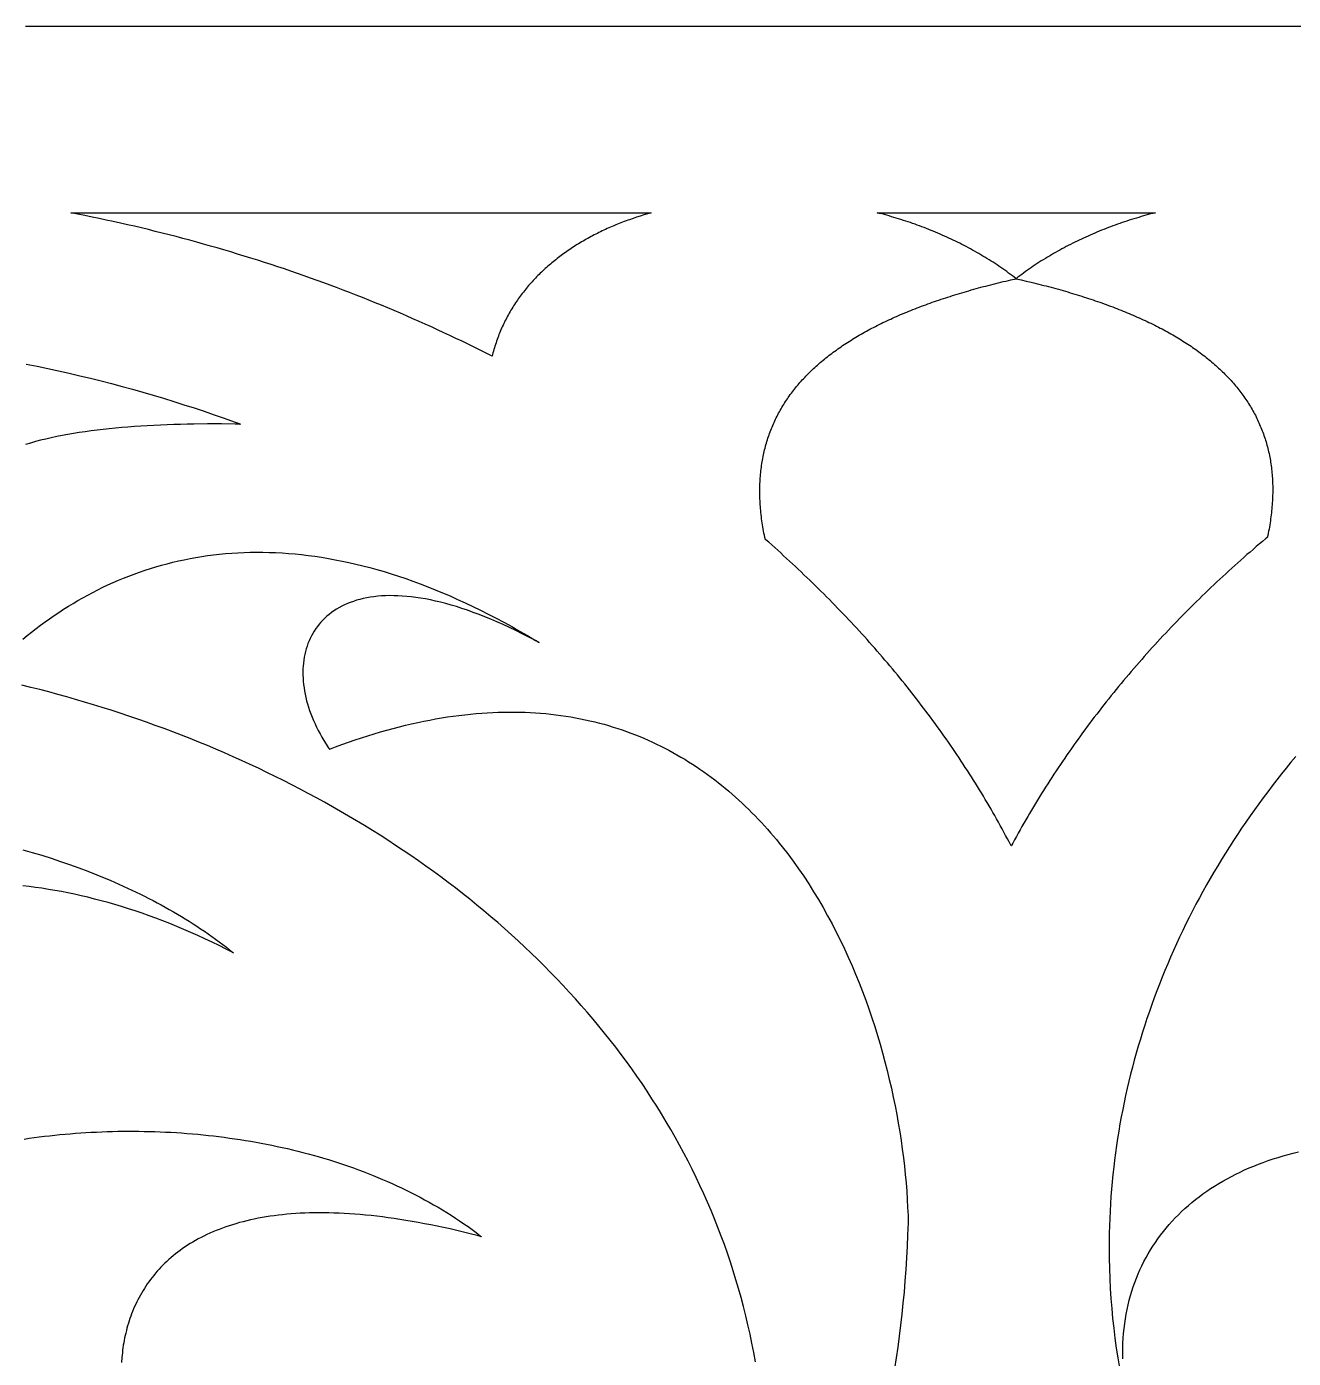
# Model space of a CAD drawing. Extents: x -52 to 65, y -90 to -50.
# Drawn here: x -23.14 to -2.19, y -72.14 to -50.12 of the extents above; entities that cross this region are included whole.
import ezdxf

# ---------------------------------------------------------------- set-up
doc = ezdxf.new("R2010")
doc.units = 0
doc.header["$MEASUREMENT"] = 0
doc.layers.add('LAYER_1', color=18, linetype='CONTINUOUS')

msp = doc.modelspace()

# ---------------------------------------------------------------- linework, layer by layer
at = {"layer": 'LAYER_1'}
for points in [[(-1.619, -50.116), (-2.534, -50.116), (-3.441, -50.116), (-4.339, -50.116), (-5.229, -50.116), (-6.108, -50.116), (-6.978, -50.116), (-7.838, -50.116), (-8.264, -50.116), (-8.687, -50.116), (-9.108, -50.116), (-9.526, -50.116), (-9.941, -50.116), (-10.353, -50.116), (-10.762, -50.116), (-11.168, -50.116), (-11.571, -50.116), (-11.971, -50.116), (-12.368, -50.116), (-12.762, -50.116), (-13.153, -50.116), (-13.54, -50.116), (-13.924, -50.116), (-14.305, -50.116), (-14.683, -50.116), (-15.057, -50.116), (-15.427, -50.116), (-15.794, -50.116), (-16.157, -50.116), (-16.517, -50.116), (-16.873, -50.116), (-17.225, -50.116), (-17.574, -50.116), (-17.919, -50.116), (-18.26, -50.116), (-18.597, -50.116), (-18.93, -50.116), (-19.259, -50.116), (-19.584, -50.116), (-19.905, -50.116), (-20.222, -50.116), (-20.534, -50.116), (-20.843, -50.116), (-21.147, -50.116), (-21.447, -50.116), (-21.742, -50.116), (-22.033, -50.116), (-22.319, -50.116), (-22.601, -50.116), (-22.879, -50.116), (-23.152, -50.116)], [(-23.141, -55.698), (-22.962, -55.734), (-22.784, -55.771), (-22.607, -55.81), (-22.43, -55.849), (-22.254, -55.89), (-22.079, -55.933), (-21.904, -55.976), (-21.731, -56.021), (-21.557, -56.067), (-21.385, -56.114), (-21.214, -56.163), (-21.043, -56.213), (-20.873, -56.263), (-20.704, -56.315), (-20.535, -56.369), (-20.367, -56.423), (-20.201, -56.479), (-20.035, -56.535), (-19.869, -56.593), (-19.705, -56.652), (-19.623, -56.682), (-19.603, -56.69), (-19.601, -56.69), (-19.601, -56.69), (-19.602, -56.69), (-19.605, -56.69), (-19.613, -56.69), (-19.627, -56.69), (-19.685, -56.689), (-19.915, -56.688), (-20.143, -56.688), (-20.369, -56.691), (-20.481, -56.693), (-20.593, -56.695), (-20.704, -56.699), (-20.814, -56.702), (-20.924, -56.707), (-21.033, -56.712), (-21.141, -56.718), (-21.248, -56.725), (-21.354, -56.732), (-21.46, -56.74), (-21.564, -56.748), (-21.667, -56.758), (-21.77, -56.768), (-21.871, -56.779), (-21.971, -56.791), (-22.07, -56.804), (-22.168, -56.817), (-22.265, -56.832), (-22.36, -56.847), (-22.455, -56.863), (-22.547, -56.88), (-22.639, -56.898), (-22.729, -56.917), (-22.817, -56.937), (-22.904, -56.958), (-22.99, -56.98), (-23.074, -57.003), (-23.156, -57.028)], [(-23.198, -60.248), (-23.126, -60.189), (-23.054, -60.131), (-22.98, -60.074), (-22.906, -60.018), (-22.831, -59.963), (-22.756, -59.909), (-22.679, -59.856), (-22.602, -59.804), (-22.525, -59.754), (-22.446, -59.704), (-22.367, -59.656), (-22.287, -59.609), (-22.206, -59.563), (-22.124, -59.518), (-22.042, -59.474), (-21.959, -59.432), (-21.875, -59.39), (-21.791, -59.35), (-21.705, -59.312), (-21.619, -59.274), (-21.533, -59.238), (-21.445, -59.204), (-21.357, -59.17), (-21.268, -59.138), (-21.178, -59.108), (-21.088, -59.078), (-20.997, -59.05), (-20.905, -59.024), (-20.812, -58.999), (-20.719, -58.975), (-20.625, -58.953), (-20.53, -58.933), (-20.434, -58.914), (-20.338, -58.896), (-20.241, -58.88), (-20.143, -58.866), (-20.044, -58.853), (-19.945, -58.842), (-19.845, -58.832), (-19.744, -58.824), (-19.643, -58.818), (-19.541, -58.813), (-19.438, -58.81), (-19.334, -58.809), (-19.23, -58.81), (-19.124, -58.812), (-19.018, -58.816), (-18.912, -58.821), (-18.804, -58.829), (-18.696, -58.838), (-18.588, -58.849), (-18.478, -58.862), (-18.368, -58.877), (-18.257, -58.894), (-18.145, -58.912), (-18.032, -58.933), (-17.919, -58.955), (-17.805, -58.979), (-17.691, -59.006), (-17.575, -59.034), (-17.459, -59.064), (-17.342, -59.096), (-17.225, -59.131), (-17.106, -59.167), (-16.987, -59.205), (-16.867, -59.246), (-16.747, -59.288), (-16.626, -59.333), (-16.504, -59.38), (-16.381, -59.429), (-16.258, -59.48), (-16.134, -59.533), (-16.009, -59.589), (-15.883, -59.646), (-15.757, -59.706), (-15.63, -59.768), (-15.502, -59.833), (-15.373, -59.899), (-15.244, -59.968), (-15.114, -60.04), (-14.984, -60.113), (-14.852, -60.189), (-14.72, -60.268), (-14.687, -60.288), (-14.67, -60.298), (-14.662, -60.303), (-14.66, -60.304), (-14.661, -60.303), (-14.665, -60.301), (-14.721, -60.271), (-14.831, -60.213), (-14.939, -60.158), (-15.046, -60.105), (-15.152, -60.054), (-15.255, -60.006), (-15.358, -59.961), (-15.458, -59.918), (-15.557, -59.877), (-15.654, -59.839), (-15.75, -59.804), (-15.844, -59.77), (-15.937, -59.739), (-16.028, -59.71), (-16.117, -59.684), (-16.205, -59.659), (-16.291, -59.637), (-16.376, -59.617), (-16.459, -59.599), (-16.54, -59.583), (-16.62, -59.569), (-16.698, -59.558), (-16.775, -59.548), (-16.85, -59.54), (-16.923, -59.534), (-16.995, -59.531), (-17.065, -59.529), (-17.134, -59.528), (-17.201, -59.53), (-17.266, -59.533), (-17.33, -59.539), (-17.392, -59.546), (-17.453, -59.554), (-17.512, -59.565), (-17.569, -59.576), (-17.625, -59.59), (-17.679, -59.605), (-17.732, -59.622), (-17.783, -59.64), (-17.832, -59.66), (-17.88, -59.681), (-17.926, -59.703), (-17.971, -59.727), (-18.014, -59.753), (-18.055, -59.779), (-18.095, -59.807), (-18.133, -59.837), (-18.17, -59.867), (-18.205, -59.899), (-18.238, -59.932), (-18.27, -59.966), (-18.3, -60.001), (-18.328, -60.037), (-18.355, -60.074), (-18.38, -60.113), (-18.404, -60.152), (-18.426, -60.193), (-18.447, -60.234), (-18.466, -60.276), (-18.483, -60.319), (-18.499, -60.363), (-18.513, -60.408), (-18.525, -60.453), (-18.536, -60.5), (-18.545, -60.547), (-18.553, -60.594), (-18.559, -60.643), (-18.563, -60.692), (-18.566, -60.741), (-18.567, -60.792), (-18.567, -60.842), (-18.565, -60.894), (-18.561, -60.945), (-18.556, -60.998), (-18.549, -61.05), (-18.54, -61.103), (-18.53, -61.157), (-18.519, -61.211), (-18.505, -61.265), (-18.49, -61.319), (-18.474, -61.374), (-18.456, -61.428), (-18.436, -61.483), (-18.415, -61.538), (-18.392, -61.594), (-18.367, -61.649), (-18.341, -61.704), (-18.313, -61.76), (-18.283, -61.815), (-18.252, -61.871), (-18.22, -61.926), (-18.185, -61.982), (-18.15, -62.037), (-18.131, -62.064), (-18.13, -62.066), (-18.129, -62.067), (-18.126, -62.065), (-18.112, -62.06), (-18.084, -62.05), (-18.03, -62.029), (-17.921, -61.989), (-17.812, -61.951), (-17.705, -61.914), (-17.598, -61.878), (-17.492, -61.844), (-17.387, -61.812), (-17.282, -61.781), (-17.178, -61.751), (-17.075, -61.723), (-16.972, -61.697), (-16.871, -61.672), (-16.769, -61.648), (-16.669, -61.626), (-16.569, -61.605), (-16.47, -61.585), (-16.372, -61.567), (-16.275, -61.55), (-16.178, -61.535), (-16.081, -61.521), (-15.986, -61.508), (-15.891, -61.497), (-15.797, -61.487), (-15.704, -61.478), (-15.611, -61.471), (-15.519, -61.465), (-15.428, -61.46), (-15.337, -61.456), (-15.247, -61.454), (-15.158, -61.453), (-15.069, -61.453), (-14.981, -61.455), (-14.894, -61.457), (-14.807, -61.461), (-14.721, -61.466), (-14.636, -61.472), (-14.551, -61.48), (-14.467, -61.488), (-14.384, -61.498), (-14.302, -61.509), (-14.22, -61.521), (-14.138, -61.534), (-14.058, -61.548), (-13.978, -61.564), (-13.899, -61.58), (-13.82, -61.598), (-13.742, -61.616), (-13.665, -61.636), (-13.588, -61.656), (-13.512, -61.678), (-13.437, -61.701), (-13.362, -61.725), (-13.288, -61.75), (-13.214, -61.775), (-13.142, -61.802), (-13.069, -61.83), (-12.998, -61.859), (-12.927, -61.888), (-12.857, -61.919), (-12.787, -61.95), (-12.718, -61.983), (-12.65, -62.016), (-12.582, -62.051), (-12.515, -62.086), (-12.449, -62.122), (-12.383, -62.159), (-12.317, -62.197), (-12.253, -62.235), (-12.189, -62.275), (-12.126, -62.315), (-12.063, -62.356), (-12.001, -62.398), (-11.939, -62.441), (-11.878, -62.485), (-11.818, -62.529), (-11.758, -62.574), (-11.699, -62.62), (-11.641, -62.667), (-11.583, -62.714), (-11.526, -62.762), (-11.469, -62.811), (-11.413, -62.86), (-11.358, -62.911), (-11.303, -62.961), (-11.248, -63.013), (-11.195, -63.065), (-11.142, -63.118), (-11.089, -63.172), (-11.037, -63.226), (-10.986, -63.281), (-10.935, -63.336), (-10.885, -63.392), (-10.836, -63.449), (-10.787, -63.506), (-10.738, -63.563), (-10.69, -63.622), (-10.643, -63.681), (-10.55, -63.8), (-10.46, -63.921), (-10.372, -64.045), (-10.286, -64.17), (-10.202, -64.297), (-10.121, -64.426), (-10.041, -64.556), (-9.964, -64.688), (-9.89, -64.822), (-9.817, -64.957), (-9.747, -65.093), (-9.678, -65.23), (-9.612, -65.369), (-9.548, -65.509), (-9.486, -65.65), (-9.427, -65.791), (-9.369, -65.934), (-9.313, -66.077), (-9.26, -66.221), (-9.208, -66.365), (-9.159, -66.51), (-9.112, -66.655), (-9.066, -66.801), (-9.023, -66.946), (-8.982, -67.092), (-8.942, -67.238), (-8.905, -67.384), (-8.87, -67.53), (-8.836, -67.676), (-8.805, -67.822), (-8.775, -67.967), (-8.748, -68.111), (-8.722, -68.255), (-8.698, -68.399), (-8.676, -68.542), (-8.656, -68.684), (-8.638, -68.825), (-8.621, -68.966), (-8.607, -69.105), (-8.594, -69.243), (-8.583, -69.38), (-8.574, -69.516), (-8.567, -69.65), (-8.561, -69.783), (-8.559, -69.849), (-8.558, -69.866), (-8.559, -69.878), (-8.56, -69.903), (-8.567, -70.098), (-8.576, -70.291), (-8.587, -70.483), (-8.599, -70.672), (-8.612, -70.86), (-8.627, -71.047), (-8.644, -71.232), (-8.663, -71.415), (-8.684, -71.597), (-8.706, -71.778), (-8.73, -71.957), (-8.757, -72.135), (-8.785, -72.312)], [(-11.083, -72.204), (-11.111, -72.049), (-11.141, -71.895), (-11.173, -71.742), (-11.207, -71.589), (-11.243, -71.438), (-11.281, -71.288), (-11.321, -71.138), (-11.362, -70.99), (-11.406, -70.843), (-11.451, -70.696), (-11.498, -70.551), (-11.547, -70.406), (-11.598, -70.263), (-11.65, -70.121), (-11.704, -69.979), (-11.76, -69.838), (-11.818, -69.699), (-11.877, -69.56), (-11.938, -69.423), (-12.001, -69.286), (-12.065, -69.15), (-12.131, -69.016), (-12.198, -68.882), (-12.267, -68.749), (-12.338, -68.618), (-12.41, -68.487), (-12.484, -68.357), (-12.56, -68.229), (-12.637, -68.101), (-12.715, -67.974), (-12.795, -67.849), (-12.876, -67.724), (-12.959, -67.6), (-13.044, -67.478), (-13.129, -67.356), (-13.217, -67.235), (-13.305, -67.116), (-13.395, -66.997), (-13.486, -66.879), (-13.579, -66.763), (-13.673, -66.647), (-13.768, -66.533), (-13.865, -66.419), (-13.963, -66.306), (-14.062, -66.195), (-14.162, -66.084), (-14.264, -65.975), (-14.367, -65.866), (-14.471, -65.759), (-14.576, -65.653), (-14.683, -65.547), (-14.79, -65.443), (-14.899, -65.34), (-15.009, -65.237), (-15.12, -65.136), (-15.232, -65.036), (-15.345, -64.937), (-15.46, -64.838), (-15.575, -64.741), (-15.691, -64.645), (-15.809, -64.55), (-15.927, -64.456), (-16.046, -64.363), (-16.167, -64.271), (-16.288, -64.181), (-16.41, -64.091), (-16.533, -64.002), (-16.657, -63.914), (-16.782, -63.828), (-16.908, -63.742), (-17.034, -63.658), (-17.162, -63.574), (-17.29, -63.492), (-17.419, -63.411), (-17.549, -63.33), (-17.68, -63.251), (-17.811, -63.173), (-17.944, -63.096), (-18.076, -63.02), (-18.21, -62.945), (-18.344, -62.871), (-18.479, -62.798), (-18.615, -62.727), (-18.751, -62.656), (-18.888, -62.587), (-19.026, -62.518), (-19.164, -62.451), (-19.303, -62.384), (-19.442, -62.319), (-19.582, -62.255), (-19.723, -62.192), (-19.864, -62.13), (-20.005, -62.069), (-20.147, -62.009), (-20.29, -61.951), (-20.433, -61.893), (-20.576, -61.837), (-20.72, -61.781), (-20.864, -61.727), (-21.009, -61.674), (-21.154, -61.621), (-21.299, -61.57), (-21.445, -61.521), (-21.591, -61.472), (-21.737, -61.424), (-21.884, -61.377), (-22.031, -61.332), (-22.178, -61.288), (-22.325, -61.244), (-22.473, -61.202), (-22.621, -61.161), (-22.769, -61.121), (-22.917, -61.082), (-23.066, -61.045), (-23.215, -61.008)], [(-2.148, -62.186), (-2.228, -62.282), (-2.307, -62.379), (-2.385, -62.476), (-2.462, -62.574), (-2.538, -62.672), (-2.613, -62.771), (-2.687, -62.87), (-2.761, -62.97), (-2.833, -63.07), (-2.904, -63.171), (-2.975, -63.272), (-3.044, -63.374), (-3.112, -63.477), (-3.18, -63.579), (-3.246, -63.683), (-3.312, -63.786), (-3.376, -63.891), (-3.439, -63.995), (-3.502, -64.1), (-3.563, -64.206), (-3.624, -64.312), (-3.683, -64.419), (-3.741, -64.525), (-3.799, -64.633), (-3.855, -64.741), (-3.91, -64.849), (-3.964, -64.958), (-4.017, -65.067), (-4.069, -65.176), (-4.12, -65.286), (-4.17, -65.396), (-4.219, -65.507), (-4.267, -65.618), (-4.313, -65.729), (-4.359, -65.841), (-4.403, -65.953), (-4.447, -66.066), (-4.489, -66.179), (-4.53, -66.292), (-4.57, -66.406), (-4.609, -66.52), (-4.647, -66.634), (-4.684, -66.748), (-4.719, -66.863), (-4.753, -66.979), (-4.787, -67.094), (-4.819, -67.21), (-4.85, -67.327), (-4.88, -67.443), (-4.908, -67.56), (-4.936, -67.677), (-4.962, -67.795), (-4.987, -67.912), (-5.011, -68.03), (-5.034, -68.149), (-5.056, -68.267), (-5.076, -68.386), (-5.095, -68.505), (-5.113, -68.625), (-5.13, -68.744), (-5.146, -68.864), (-5.16, -68.984), (-5.173, -69.105), (-5.185, -69.225), (-5.196, -69.346), (-5.205, -69.467), (-5.213, -69.588), (-5.22, -69.71), (-5.226, -69.831), (-5.23, -69.953), (-5.234, -70.075), (-5.235, -70.197), (-5.236, -70.32), (-5.235, -70.487), (-5.231, -70.655), (-5.225, -70.821), (-5.217, -70.987), (-5.206, -71.153), (-5.193, -71.318), (-5.178, -71.483), (-5.16, -71.647), (-5.14, -71.811), (-5.117, -71.974), (-5.092, -72.137), (-5.065, -72.299)], [(-23.2, -63.73), (-23.043, -63.775), (-22.886, -63.823), (-22.731, -63.872), (-22.577, -63.923), (-22.425, -63.975), (-22.273, -64.03), (-22.123, -64.087), (-21.975, -64.145), (-21.827, -64.205), (-21.754, -64.236), (-21.682, -64.267), (-21.61, -64.299), (-21.538, -64.331), (-21.466, -64.364), (-21.395, -64.397), (-21.325, -64.431), (-21.254, -64.465), (-21.185, -64.5), (-21.115, -64.535), (-21.046, -64.57), (-20.978, -64.607), (-20.91, -64.643), (-20.843, -64.68), (-20.776, -64.718), (-20.709, -64.756), (-20.643, -64.795), (-20.577, -64.834), (-20.512, -64.874), (-20.448, -64.914), (-20.384, -64.955), (-20.32, -64.996), (-20.258, -65.037), (-20.195, -65.08), (-20.133, -65.122), (-20.072, -65.166), (-20.011, -65.21), (-19.951, -65.254), (-19.892, -65.299), (-19.833, -65.344), (-19.774, -65.39), (-19.716, -65.436), (-19.835, -65.376), (-19.952, -65.317), (-20.07, -65.259), (-20.187, -65.204), (-20.304, -65.15), (-20.421, -65.098), (-20.537, -65.048), (-20.653, -64.999), (-20.768, -64.952), (-20.883, -64.907), (-20.998, -64.864), (-21.112, -64.822), (-21.226, -64.782), (-21.34, -64.743), (-21.453, -64.706), (-21.566, -64.671), (-21.678, -64.637), (-21.79, -64.605), (-21.902, -64.575), (-22.013, -64.546), (-22.123, -64.518), (-22.233, -64.492), (-22.343, -64.468), (-22.452, -64.445), (-22.56, -64.424), (-22.668, -64.404), (-22.776, -64.386), (-22.882, -64.369), (-22.989, -64.354), (-23.095, -64.34), (-23.2, -64.328)], [(-23.179, -68.516), (-23.096, -68.504), (-23.011, -68.492), (-22.927, -68.481), (-22.842, -68.471), (-22.757, -68.461), (-22.671, -68.452), (-22.586, -68.443), (-22.5, -68.435), (-22.414, -68.428), (-22.327, -68.421), (-22.241, -68.415), (-22.154, -68.409), (-22.067, -68.404), (-21.98, -68.4), (-21.893, -68.396), (-21.805, -68.393), (-21.718, -68.39), (-21.63, -68.388), (-21.542, -68.387), (-21.455, -68.387), (-21.367, -68.387), (-21.278, -68.387), (-21.19, -68.389), (-21.102, -68.391), (-21.014, -68.393), (-20.926, -68.396), (-20.837, -68.4), (-20.749, -68.405), (-20.66, -68.41), (-20.572, -68.416), (-20.484, -68.422), (-20.395, -68.43), (-20.307, -68.437), (-20.219, -68.446), (-20.131, -68.455), (-20.043, -68.465), (-19.955, -68.476), (-19.867, -68.487), (-19.779, -68.499), (-19.691, -68.511), (-19.604, -68.525), (-19.516, -68.538), (-19.429, -68.553), (-19.342, -68.568), (-19.255, -68.584), (-19.168, -68.601), (-19.082, -68.619), (-18.995, -68.637), (-18.909, -68.656), (-18.823, -68.675), (-18.737, -68.695), (-18.652, -68.716), (-18.567, -68.738), (-18.482, -68.76), (-18.397, -68.783), (-18.313, -68.807), (-18.229, -68.832), (-18.145, -68.857), (-18.062, -68.883), (-17.979, -68.91), (-17.896, -68.937), (-17.814, -68.966), (-17.732, -68.995), (-17.65, -69.024), (-17.569, -69.055), (-17.488, -69.086), (-17.408, -69.118), (-17.328, -69.15), (-17.249, -69.184), (-17.17, -69.218), (-17.091, -69.253), (-17.013, -69.289), (-16.935, -69.325), (-16.858, -69.362), (-16.782, -69.4), (-16.705, -69.439), (-16.63, -69.479), (-16.555, -69.519), (-16.48, -69.56), (-16.407, -69.602), (-16.333, -69.645), (-16.26, -69.688), (-16.188, -69.732), (-16.117, -69.777), (-16.046, -69.823), (-15.975, -69.87), (-15.906, -69.917), (-15.837, -69.965), (-15.768, -70.014), (-15.701, -70.064), (-15.634, -70.115), (-15.617, -70.128), (-15.613, -70.131), (-15.612, -70.132), (-15.612, -70.132), (-15.612, -70.132), (-15.613, -70.132), (-15.616, -70.131), (-15.631, -70.127), (-15.688, -70.112), (-15.801, -70.083), (-15.914, -70.056), (-16.024, -70.029), (-16.134, -70.004), (-16.242, -69.98), (-16.349, -69.958), (-16.454, -69.936), (-16.559, -69.916), (-16.661, -69.896), (-16.763, -69.878), (-16.863, -69.861), (-16.962, -69.845), (-17.06, -69.831), (-17.157, -69.817), (-17.252, -69.805), (-17.346, -69.793), (-17.439, -69.783), (-17.53, -69.774), (-17.62, -69.765), (-17.709, -69.758), (-17.797, -69.752), (-17.884, -69.747), (-17.969, -69.743), (-18.054, -69.74), (-18.137, -69.737), (-18.218, -69.736), (-18.299, -69.736), (-18.379, -69.737), (-18.457, -69.738), (-18.534, -69.741), (-18.61, -69.744), (-18.685, -69.749), (-18.759, -69.754), (-18.831, -69.76), (-18.903, -69.767), (-18.973, -69.775), (-19.042, -69.784), (-19.11, -69.794), (-19.177, -69.804), (-19.243, -69.815), (-19.308, -69.827), (-19.372, -69.84), (-19.435, -69.854), (-19.496, -69.868), (-19.557, -69.883), (-19.616, -69.899), (-19.675, -69.916), (-19.732, -69.933), (-19.789, -69.951), (-19.844, -69.97), (-19.898, -69.989), (-19.952, -70.01), (-20.004, -70.03), (-20.055, -70.052), (-20.106, -70.074), (-20.155, -70.097), (-20.203, -70.12), (-20.251, -70.144), (-20.297, -70.169), (-20.343, -70.194), (-20.387, -70.22), (-20.431, -70.246), (-20.474, -70.273), (-20.515, -70.301), (-20.556, -70.329), (-20.596, -70.358), (-20.635, -70.387), (-20.673, -70.416), (-20.71, -70.446), (-20.746, -70.477), (-20.782, -70.508), (-20.816, -70.539), (-20.85, -70.571), (-20.883, -70.604), (-20.915, -70.637), (-20.946, -70.67), (-20.976, -70.703), (-21.005, -70.737), (-21.034, -70.772), (-21.062, -70.807), (-21.089, -70.842), (-21.115, -70.877), (-21.14, -70.913), (-21.164, -70.949), (-21.188, -70.986), (-21.211, -71.023), (-21.233, -71.06), (-21.255, -71.097), (-21.275, -71.135), (-21.295, -71.173), (-21.314, -71.211), (-21.332, -71.249), (-21.35, -71.288), (-21.367, -71.327), (-21.383, -71.366), (-21.399, -71.405), (-21.413, -71.445), (-21.427, -71.484), (-21.441, -71.524), (-21.453, -71.564), (-21.465, -71.604), (-21.476, -71.644), (-21.487, -71.684), (-21.497, -71.725), (-21.506, -71.765), (-21.515, -71.806), (-21.523, -71.847), (-21.53, -71.887), (-21.537, -71.928), (-21.543, -71.969), (-21.548, -72.01), (-21.553, -72.051), (-21.561, -72.132), (-21.567, -72.214)], [(-5.009, -72.15), (-5.01, -72.064), (-5.009, -71.979), (-5.006, -71.895), (-5.002, -71.812), (-4.995, -71.73), (-4.987, -71.649), (-4.977, -71.568), (-4.965, -71.489), (-4.952, -71.411), (-4.937, -71.333), (-4.92, -71.257), (-4.901, -71.181), (-4.881, -71.106), (-4.859, -71.033), (-4.835, -70.96), (-4.81, -70.888), (-4.783, -70.817), (-4.755, -70.748), (-4.725, -70.679), (-4.693, -70.611), (-4.66, -70.544), (-4.625, -70.478), (-4.589, -70.413), (-4.551, -70.35), (-4.511, -70.287), (-4.47, -70.225), (-4.428, -70.164), (-4.384, -70.105), (-4.338, -70.046), (-4.292, -69.988), (-4.243, -69.932), (-4.194, -69.876), (-4.142, -69.822), (-4.09, -69.768), (-4.036, -69.716), (-3.981, -69.665), (-3.924, -69.614), (-3.866, -69.565), (-3.806, -69.517), (-3.746, -69.47), (-3.684, -69.425), (-3.62, -69.38), (-3.556, -69.336), (-3.49, -69.294), (-3.423, -69.253), (-3.355, -69.212), (-3.285, -69.173), (-3.214, -69.135), (-3.142, -69.098), (-3.069, -69.063), (-2.995, -69.028), (-2.919, -68.995), (-2.842, -68.963), (-2.765, -68.932), (-2.686, -68.902), (-2.606, -68.873), (-2.525, -68.846), (-2.442, -68.82), (-2.359, -68.795), (-2.275, -68.771), (-2.19, -68.748), (-2.103, -68.727)]]:
    msp.add_lwpolyline(points, dxfattribs=at)
for points in [[(-12.809, -53.194), (-12.869, -53.212), (-12.93, -53.23), (-12.989, -53.249), (-13.049, -53.268), (-13.108, -53.288), (-13.166, -53.309), (-13.195, -53.319), (-13.224, -53.33), (-13.253, -53.341), (-13.282, -53.352), (-13.31, -53.363), (-13.339, -53.374), (-13.367, -53.385), (-13.395, -53.397), (-13.423, -53.409), (-13.451, -53.421), (-13.479, -53.433), (-13.507, -53.445), (-13.535, -53.457), (-13.562, -53.47), (-13.59, -53.483), (-13.617, -53.495), (-13.644, -53.508), (-13.671, -53.522), (-13.698, -53.535), (-13.724, -53.548), (-13.751, -53.562), (-13.777, -53.576), (-13.803, -53.59), (-13.829, -53.604), (-13.855, -53.618), (-13.881, -53.632), (-13.907, -53.647), (-13.932, -53.662), (-13.958, -53.676), (-13.983, -53.691), (-14.008, -53.707), (-14.033, -53.722), (-14.058, -53.737), (-14.082, -53.753), (-14.107, -53.769), (-14.131, -53.785), (-14.155, -53.801), (-14.179, -53.817), (-14.203, -53.834), (-14.226, -53.85), (-14.25, -53.867), (-14.273, -53.884), (-14.296, -53.901), (-14.319, -53.918), (-14.342, -53.935), (-14.364, -53.953), (-14.387, -53.971), (-14.409, -53.988), (-14.431, -54.006), (-14.453, -54.025), (-14.475, -54.043), (-14.496, -54.061), (-14.518, -54.08), (-14.539, -54.099), (-14.56, -54.118), (-14.581, -54.137), (-14.601, -54.156), (-14.622, -54.175), (-14.642, -54.195), (-14.662, -54.214), (-14.682, -54.234), (-14.702, -54.254), (-14.721, -54.274), (-14.74, -54.295), (-14.759, -54.315), (-14.778, -54.336), (-14.797, -54.357), (-14.815, -54.378), (-14.834, -54.399), (-14.852, -54.42), (-14.87, -54.441), (-14.887, -54.463), (-14.905, -54.485), (-14.922, -54.507), (-14.939, -54.529), (-14.956, -54.551), (-14.972, -54.573), (-14.989, -54.596), (-15.005, -54.618), (-15.021, -54.641), (-15.037, -54.664), (-15.052, -54.687), (-15.067, -54.711), (-15.083, -54.734), (-15.097, -54.758), (-15.112, -54.782), (-15.126, -54.806), (-15.141, -54.83), (-15.155, -54.854), (-15.168, -54.878), (-15.182, -54.903), (-15.195, -54.928), (-15.208, -54.953), (-15.221, -54.978), (-15.233, -55.003), (-15.246, -55.028), (-15.258, -55.054), (-15.27, -55.079), (-15.281, -55.105), (-15.293, -55.131), (-15.304, -55.157), (-15.315, -55.184), (-15.325, -55.21), (-15.335, -55.237), (-15.346, -55.264), (-15.355, -55.29), (-15.365, -55.318), (-15.374, -55.345), (-15.384, -55.372), (-15.392, -55.4), (-15.401, -55.428), (-15.409, -55.455), (-15.417, -55.483), (-15.425, -55.512), (-15.433, -55.54), (-15.44, -55.569), (-15.539, -55.518), (-15.637, -55.469), (-15.737, -55.419), (-15.836, -55.37), (-15.936, -55.321), (-16.037, -55.273), (-16.137, -55.225), (-16.238, -55.178), (-16.34, -55.131), (-16.441, -55.084), (-16.544, -55.038), (-16.646, -54.992), (-16.749, -54.947), (-16.852, -54.902), (-16.955, -54.857), (-17.059, -54.813), (-17.163, -54.769), (-17.268, -54.725), (-17.373, -54.682), (-17.478, -54.64), (-17.583, -54.598), (-17.689, -54.556), (-17.795, -54.515), (-17.902, -54.474), (-18.009, -54.433), (-18.116, -54.393), (-18.223, -54.353), (-18.331, -54.314), (-18.439, -54.275), (-18.547, -54.237), (-18.656, -54.199), (-18.765, -54.161), (-18.874, -54.124), (-18.984, -54.087), (-19.094, -54.051), (-19.204, -54.015), (-19.315, -53.98), (-19.426, -53.945), (-19.537, -53.911), (-19.648, -53.877), (-19.76, -53.843), (-19.872, -53.81), (-19.984, -53.777), (-20.097, -53.745), (-20.21, -53.713), (-20.323, -53.681), (-20.436, -53.65), (-20.55, -53.62), (-20.664, -53.59), (-20.778, -53.56), (-20.893, -53.531), (-21.008, -53.502), (-21.123, -53.474), (-21.238, -53.446), (-21.354, -53.419), (-21.47, -53.392), (-21.586, -53.366), (-21.703, -53.34), (-21.819, -53.315), (-21.936, -53.29), (-22.053, -53.265), (-22.171, -53.241), (-22.289, -53.217), (-22.407, -53.194), (-22.407, -53.194), (-22.406, -53.194), (-22.406, -53.194), (-22.405, -53.194), (-22.404, -53.194), (-22.403, -53.194), (-22.401, -53.194), (-22.4, -53.194), (-22.398, -53.194), (-22.396, -53.194), (-22.394, -53.194), (-22.391, -53.194), (-22.388, -53.194), (-22.386, -53.194), (-22.382, -53.194), (-22.379, -53.194), (-22.376, -53.194), (-22.372, -53.194), (-22.368, -53.194), (-22.364, -53.194), (-22.36, -53.194), (-22.355, -53.194), (-22.35, -53.194), (-22.345, -53.194), (-22.34, -53.194), (-22.335, -53.194), (-22.329, -53.194), (-22.324, -53.194), (-22.318, -53.194), (-22.312, -53.194), (-22.305, -53.194), (-22.299, -53.194), (-22.285, -53.194), (-22.271, -53.194), (-22.256, -53.194), (-22.24, -53.194), (-22.224, -53.194), (-22.206, -53.194), (-22.188, -53.194), (-22.169, -53.194), (-22.15, -53.194), (-22.13, -53.194), (-22.109, -53.194), (-22.087, -53.194), (-22.065, -53.194), (-22.042, -53.194), (-22.019, -53.194), (-21.994, -53.194), (-21.969, -53.194), (-21.944, -53.194), (-21.918, -53.194), (-21.891, -53.194), (-21.863, -53.194), (-21.835, -53.194), (-21.806, -53.194), (-21.777, -53.194), (-21.747, -53.194), (-21.716, -53.194), (-21.685, -53.194), (-21.654, -53.194), (-21.621, -53.194), (-21.588, -53.194), (-21.555, -53.194), (-21.521, -53.194), (-21.486, -53.194), (-21.451, -53.194), (-21.416, -53.194), (-21.38, -53.194), (-21.343, -53.194), (-21.306, -53.194), (-21.268, -53.194), (-21.23, -53.194), (-21.191, -53.194), (-21.152, -53.194), (-21.112, -53.194), (-21.072, -53.194), (-21.032, -53.194), (-20.99, -53.194), (-20.949, -53.194), (-20.907, -53.194), (-20.865, -53.194), (-20.822, -53.194), (-20.779, -53.194), (-20.735, -53.194), (-20.691, -53.194), (-20.646, -53.194), (-20.601, -53.194), (-20.556, -53.194), (-20.51, -53.194), (-20.464, -53.194), (-20.418, -53.194), (-20.371, -53.194), (-20.324, -53.194), (-20.277, -53.194), (-20.229, -53.194), (-20.181, -53.194), (-20.132, -53.194), (-20.083, -53.194), (-20.034, -53.194), (-19.985, -53.194), (-19.935, -53.194), (-19.885, -53.194), (-19.835, -53.194), (-19.784, -53.194), (-19.733, -53.194), (-19.682, -53.194), (-19.631, -53.194), (-19.579, -53.194), (-19.527, -53.194), (-19.475, -53.194), (-19.422, -53.194), (-19.37, -53.194), (-19.317, -53.194), (-19.264, -53.194), (-19.211, -53.194), (-19.157, -53.194), (-19.05, -53.194), (-18.942, -53.194), (-18.833, -53.194), (-18.723, -53.194), (-18.613, -53.194), (-18.503, -53.194), (-18.392, -53.194), (-18.281, -53.194), (-18.169, -53.194), (-18.057, -53.194), (-17.833, -53.194), (-17.608, -53.194), (-17.383, -53.194), (-17.158, -53.194), (-17.046, -53.194), (-16.935, -53.194), (-16.824, -53.194), (-16.713, -53.194), (-16.602, -53.194), (-16.492, -53.194), (-16.383, -53.194), (-16.274, -53.194), (-16.166, -53.194), (-16.058, -53.194), (-16.005, -53.194), (-15.951, -53.194), (-15.898, -53.194), (-15.846, -53.194), (-15.793, -53.194), (-15.741, -53.194), (-15.688, -53.194), (-15.637, -53.194), (-15.585, -53.194), (-15.533, -53.194), (-15.482, -53.194), (-15.431, -53.194), (-15.381, -53.194), (-15.33, -53.194), (-15.28, -53.194), (-15.231, -53.194), (-15.181, -53.194), (-15.132, -53.194), (-15.083, -53.194), (-15.035, -53.194), (-14.987, -53.194), (-14.939, -53.194), (-14.891, -53.194), (-14.844, -53.194), (-14.797, -53.194), (-14.751, -53.194), (-14.705, -53.194), (-14.659, -53.194), (-14.614, -53.194), (-14.569, -53.194), (-14.525, -53.194), (-14.481, -53.194), (-14.437, -53.194), (-14.394, -53.194), (-14.351, -53.194), (-14.308, -53.194), (-14.266, -53.194), (-14.225, -53.194), (-14.184, -53.194), (-14.143, -53.194), (-14.103, -53.194), (-14.063, -53.194), (-14.024, -53.194), (-13.986, -53.194), (-13.947, -53.194), (-13.91, -53.194), (-13.873, -53.194), (-13.836, -53.194), (-13.8, -53.194), (-13.764, -53.194), (-13.729, -53.194), (-13.694, -53.194), (-13.66, -53.194), (-13.627, -53.194), (-13.594, -53.194), (-13.562, -53.194), (-13.53, -53.194), (-13.499, -53.194), (-13.468, -53.194), (-13.438, -53.194), (-13.409, -53.194), (-13.38, -53.194), (-13.352, -53.194), (-13.325, -53.194), (-13.298, -53.194), (-13.272, -53.194), (-13.246, -53.194), (-13.221, -53.194), (-13.197, -53.194), (-13.173, -53.194), (-13.15, -53.194), (-13.128, -53.194), (-13.106, -53.194), (-13.086, -53.194), (-13.065, -53.194), (-13.046, -53.194), (-13.027, -53.194), (-13.009, -53.194), (-12.992, -53.194), (-12.975, -53.194), (-12.959, -53.194), (-12.944, -53.194), (-12.93, -53.194), (-12.916, -53.194), (-12.91, -53.194), (-12.904, -53.194), (-12.898, -53.194), (-12.892, -53.194), (-12.886, -53.194), (-12.88, -53.194), (-12.875, -53.194), (-12.87, -53.194), (-12.865, -53.194), (-12.86, -53.194), (-12.856, -53.194), (-12.851, -53.194), (-12.847, -53.194), (-12.843, -53.194), (-12.84, -53.194), (-12.836, -53.194), (-12.833, -53.194), (-12.83, -53.194), (-12.827, -53.194), (-12.824, -53.194), (-12.822, -53.194), (-12.82, -53.194), (-12.817, -53.194), (-12.816, -53.194), (-12.814, -53.194), (-12.813, -53.194), (-12.811, -53.194), (-12.81, -53.194), (-12.81, -53.194), (-12.809, -53.194), (-12.809, -53.194)], [(-4.47, -53.194), (-4.51, -53.205), (-4.549, -53.215), (-4.589, -53.226), (-4.628, -53.237), (-4.668, -53.248), (-4.707, -53.259), (-4.746, -53.271), (-4.785, -53.283), (-4.824, -53.295), (-4.863, -53.307), (-4.902, -53.319), (-4.941, -53.332), (-4.98, -53.345), (-5.018, -53.358), (-5.057, -53.371), (-5.095, -53.385), (-5.134, -53.399), (-5.172, -53.412), (-5.21, -53.427), (-5.248, -53.441), (-5.286, -53.456), (-5.323, -53.47), (-5.361, -53.485), (-5.399, -53.501), (-5.436, -53.516), (-5.473, -53.532), (-5.51, -53.548), (-5.547, -53.564), (-5.584, -53.58), (-5.621, -53.596), (-5.657, -53.613), (-5.694, -53.63), (-5.73, -53.647), (-5.766, -53.665), (-5.802, -53.682), (-5.838, -53.7), (-5.874, -53.718), (-5.91, -53.736), (-5.945, -53.755), (-5.98, -53.773), (-6.015, -53.792), (-6.05, -53.811), (-6.085, -53.83), (-6.12, -53.85), (-6.154, -53.87), (-6.188, -53.89), (-6.223, -53.91), (-6.256, -53.93), (-6.29, -53.951), (-6.324, -53.971), (-6.357, -53.992), (-6.39, -54.014), (-6.423, -54.035), (-6.456, -54.057), (-6.489, -54.079), (-6.521, -54.101), (-6.554, -54.123), (-6.586, -54.145), (-6.618, -54.168), (-6.649, -54.191), (-6.681, -54.214), (-6.712, -54.237), (-6.743, -54.261), (-6.774, -54.285), (-6.804, -54.261), (-6.835, -54.237), (-6.866, -54.214), (-6.898, -54.191), (-6.929, -54.168), (-6.961, -54.145), (-6.993, -54.123), (-7.025, -54.101), (-7.057, -54.079), (-7.089, -54.057), (-7.122, -54.035), (-7.155, -54.014), (-7.188, -53.993), (-7.221, -53.972), (-7.255, -53.951), (-7.288, -53.93), (-7.322, -53.91), (-7.356, -53.89), (-7.39, -53.87), (-7.424, -53.85), (-7.459, -53.831), (-7.493, -53.811), (-7.528, -53.792), (-7.563, -53.773), (-7.598, -53.755), (-7.633, -53.736), (-7.669, -53.718), (-7.704, -53.7), (-7.74, -53.682), (-7.776, -53.665), (-7.812, -53.648), (-7.848, -53.63), (-7.885, -53.613), (-7.921, -53.597), (-7.958, -53.58), (-7.995, -53.564), (-8.031, -53.548), (-8.068, -53.532), (-8.106, -53.516), (-8.143, -53.501), (-8.18, -53.486), (-8.218, -53.471), (-8.255, -53.456), (-8.293, -53.441), (-8.331, -53.427), (-8.369, -53.413), (-8.407, -53.399), (-8.445, -53.385), (-8.484, -53.372), (-8.522, -53.358), (-8.56, -53.345), (-8.599, -53.332), (-8.638, -53.32), (-8.677, -53.307), (-8.716, -53.295), (-8.755, -53.283), (-8.794, -53.271), (-8.833, -53.26), (-8.872, -53.248), (-8.911, -53.237), (-8.951, -53.226), (-8.99, -53.215), (-9.03, -53.205), (-9.069, -53.194), (-9.069, -53.194), (-9.069, -53.194), (-9.069, -53.194), (-9.069, -53.194), (-9.068, -53.194), (-9.068, -53.194), (-9.067, -53.194), (-9.066, -53.194), (-9.065, -53.194), (-9.064, -53.194), (-9.063, -53.194), (-9.062, -53.194), (-9.061, -53.194), (-9.059, -53.194), (-9.058, -53.194), (-9.056, -53.194), (-9.055, -53.194), (-9.053, -53.194), (-9.051, -53.194), (-9.049, -53.194), (-9.047, -53.194), (-9.045, -53.194), (-9.042, -53.194), (-9.04, -53.194), (-9.038, -53.194), (-9.035, -53.194), (-9.032, -53.194), (-9.03, -53.194), (-9.027, -53.194), (-9.024, -53.194), (-9.021, -53.194), (-9.018, -53.194), (-9.011, -53.194), (-9.004, -53.194), (-8.997, -53.194), (-8.99, -53.194), (-8.982, -53.194), (-8.973, -53.194), (-8.965, -53.194), (-8.956, -53.194), (-8.946, -53.194), (-8.937, -53.194), (-8.927, -53.194), (-8.916, -53.194), (-8.906, -53.194), (-8.895, -53.194), (-8.883, -53.194), (-8.872, -53.194), (-8.86, -53.194), (-8.848, -53.194), (-8.835, -53.194), (-8.822, -53.194), (-8.809, -53.194), (-8.795, -53.194), (-8.782, -53.194), (-8.768, -53.194), (-8.753, -53.194), (-8.739, -53.194), (-8.724, -53.194), (-8.708, -53.194), (-8.693, -53.194), (-8.677, -53.194), (-8.661, -53.194), (-8.645, -53.194), (-8.628, -53.194), (-8.612, -53.194), (-8.594, -53.194), (-8.577, -53.194), (-8.56, -53.194), (-8.542, -53.194), (-8.524, -53.194), (-8.505, -53.194), (-8.487, -53.194), (-8.468, -53.194), (-8.449, -53.194), (-8.43, -53.194), (-8.41, -53.194), (-8.391, -53.194), (-8.371, -53.194), (-8.351, -53.194), (-8.33, -53.194), (-8.31, -53.194), (-8.289, -53.194), (-8.268, -53.194), (-8.247, -53.194), (-8.226, -53.194), (-8.204, -53.194), (-8.183, -53.194), (-8.161, -53.194), (-8.139, -53.194), (-8.116, -53.194), (-8.094, -53.194), (-8.071, -53.194), (-8.049, -53.194), (-8.026, -53.194), (-8.003, -53.194), (-7.979, -53.194), (-7.956, -53.194), (-7.932, -53.194), (-7.909, -53.194), (-7.885, -53.194), (-7.861, -53.194), (-7.837, -53.194), (-7.813, -53.194), (-7.788, -53.194), (-7.764, -53.194), (-7.739, -53.194), (-7.714, -53.194), (-7.689, -53.194), (-7.664, -53.194), (-7.639, -53.194), (-7.614, -53.194), (-7.589, -53.194), (-7.563, -53.194), (-7.538, -53.194), (-7.512, -53.194), (-7.461, -53.194), (-7.409, -53.194), (-7.357, -53.194), (-7.304, -53.194), (-7.252, -53.194), (-7.199, -53.194), (-7.145, -53.194), (-7.092, -53.194), (-7.039, -53.194), (-6.985, -53.194), (-6.877, -53.194), (-6.77, -53.194), (-6.662, -53.194), (-6.554, -53.194), (-6.501, -53.194), (-6.447, -53.194), (-6.394, -53.194), (-6.341, -53.194), (-6.288, -53.194), (-6.235, -53.194), (-6.183, -53.194), (-6.13, -53.194), (-6.079, -53.194), (-6.027, -53.194), (-6.001, -53.194), (-5.976, -53.194), (-5.95, -53.194), (-5.925, -53.194), (-5.9, -53.194), (-5.875, -53.194), (-5.85, -53.194), (-5.825, -53.194), (-5.8, -53.194), (-5.776, -53.194), (-5.751, -53.194), (-5.727, -53.194), (-5.702, -53.194), (-5.678, -53.194), (-5.654, -53.194), (-5.63, -53.194), (-5.607, -53.194), (-5.583, -53.194), (-5.56, -53.194), (-5.537, -53.194), (-5.514, -53.194), (-5.491, -53.194), (-5.468, -53.194), (-5.445, -53.194), (-5.423, -53.194), (-5.401, -53.194), (-5.379, -53.194), (-5.357, -53.194), (-5.335, -53.194), (-5.313, -53.194), (-5.292, -53.194), (-5.271, -53.194), (-5.25, -53.194), (-5.229, -53.194), (-5.209, -53.194), (-5.188, -53.194), (-5.168, -53.194), (-5.148, -53.194), (-5.129, -53.194), (-5.109, -53.194), (-5.09, -53.194), (-5.071, -53.194), (-5.052, -53.194), (-5.034, -53.194), (-5.015, -53.194), (-4.997, -53.194), (-4.98, -53.194), (-4.962, -53.194), (-4.945, -53.194), (-4.928, -53.194), (-4.911, -53.194), (-4.894, -53.194), (-4.878, -53.194), (-4.862, -53.194), (-4.846, -53.194), (-4.831, -53.194), (-4.816, -53.194), (-4.801, -53.194), (-4.786, -53.194), (-4.772, -53.194), (-4.758, -53.194), (-4.744, -53.194), (-4.73, -53.194), (-4.717, -53.194), (-4.704, -53.194), (-4.692, -53.194), (-4.679, -53.194), (-4.667, -53.194), (-4.656, -53.194), (-4.644, -53.194), (-4.634, -53.194), (-4.623, -53.194), (-4.613, -53.194), (-4.602, -53.194), (-4.593, -53.194), (-4.583, -53.194), (-4.575, -53.194), (-4.566, -53.194), (-4.558, -53.194), (-4.55, -53.194), (-4.542, -53.194), (-4.535, -53.194), (-4.528, -53.194), (-4.521, -53.194), (-4.518, -53.194), (-4.515, -53.194), (-4.512, -53.194), (-4.51, -53.194), (-4.507, -53.194), (-4.504, -53.194), (-4.502, -53.194), (-4.499, -53.194), (-4.497, -53.194), (-4.495, -53.194), (-4.492, -53.194), (-4.49, -53.194), (-4.488, -53.194), (-4.486, -53.194), (-4.485, -53.194), (-4.483, -53.194), (-4.481, -53.194), (-4.48, -53.194), (-4.479, -53.194), (-4.477, -53.194), (-4.476, -53.194), (-4.475, -53.194), (-4.474, -53.194), (-4.473, -53.194), (-4.472, -53.194), (-4.472, -53.194), (-4.471, -53.194), (-4.471, -53.194), (-4.47, -53.194), (-4.47, -53.194), (-4.47, -53.194)], [(-6.774, -54.285), (-6.689, -54.304), (-6.605, -54.324), (-6.522, -54.344), (-6.48, -54.354), (-6.439, -54.364), (-6.398, -54.375), (-6.357, -54.385), (-6.316, -54.396), (-6.275, -54.406), (-6.235, -54.417), (-6.195, -54.428), (-6.155, -54.438), (-6.115, -54.449), (-6.075, -54.46), (-6.036, -54.471), (-5.996, -54.483), (-5.957, -54.494), (-5.918, -54.505), (-5.879, -54.517), (-5.84, -54.528), (-5.802, -54.54), (-5.764, -54.552), (-5.726, -54.564), (-5.688, -54.575), (-5.65, -54.588), (-5.612, -54.6), (-5.575, -54.612), (-5.538, -54.624), (-5.501, -54.637), (-5.464, -54.649), (-5.427, -54.662), (-5.391, -54.674), (-5.355, -54.687), (-5.319, -54.7), (-5.283, -54.713), (-5.247, -54.726), (-5.212, -54.739), (-5.176, -54.752), (-5.141, -54.766), (-5.106, -54.779), (-5.072, -54.793), (-5.037, -54.806), (-5.003, -54.82), (-4.969, -54.834), (-4.935, -54.848), (-4.901, -54.862), (-4.868, -54.876), (-4.835, -54.89), (-4.802, -54.905), (-4.769, -54.919), (-4.736, -54.934), (-4.704, -54.948), (-4.671, -54.963), (-4.639, -54.978), (-4.607, -54.993), (-4.576, -55.008), (-4.544, -55.023), (-4.513, -55.039), (-4.482, -55.054), (-4.451, -55.07), (-4.421, -55.085), (-4.39, -55.101), (-4.36, -55.117), (-4.33, -55.133), (-4.301, -55.149), (-4.271, -55.165), (-4.242, -55.181), (-4.213, -55.198), (-4.184, -55.214), (-4.155, -55.231), (-4.127, -55.248), (-4.099, -55.264), (-4.071, -55.281), (-4.043, -55.298), (-4.016, -55.316), (-3.988, -55.333), (-3.961, -55.35), (-3.934, -55.368), (-3.908, -55.386), (-3.881, -55.403), (-3.855, -55.421), (-3.829, -55.439), (-3.804, -55.457), (-3.778, -55.475), (-3.753, -55.494), (-3.728, -55.512), (-3.703, -55.531), (-3.679, -55.55), (-3.654, -55.568), (-3.63, -55.587), (-3.607, -55.606), (-3.583, -55.626), (-3.56, -55.645), (-3.537, -55.664), (-3.514, -55.684), (-3.491, -55.703), (-3.469, -55.723), (-3.447, -55.743), (-3.425, -55.763), (-3.403, -55.783), (-3.382, -55.804), (-3.36, -55.824), (-3.339, -55.845), (-3.319, -55.865), (-3.298, -55.886), (-3.278, -55.907), (-3.258, -55.928), (-3.239, -55.949), (-3.219, -55.97), (-3.2, -55.992), (-3.181, -56.013), (-3.162, -56.035), (-3.144, -56.057), (-3.126, -56.079), (-3.108, -56.101), (-3.09, -56.123), (-3.073, -56.145), (-3.056, -56.168), (-3.039, -56.19), (-3.022, -56.213), (-3.006, -56.236), (-2.99, -56.259), (-2.974, -56.282), (-2.958, -56.305), (-2.943, -56.329), (-2.928, -56.352), (-2.913, -56.376), (-2.899, -56.4), (-2.885, -56.424), (-2.871, -56.448), (-2.857, -56.472), (-2.843, -56.496), (-2.83, -56.521), (-2.817, -56.545), (-2.805, -56.57), (-2.792, -56.595), (-2.78, -56.62), (-2.769, -56.645), (-2.757, -56.671), (-2.746, -56.696), (-2.735, -56.722), (-2.724, -56.747), (-2.714, -56.773), (-2.703, -56.799), (-2.694, -56.825), (-2.684, -56.852), (-2.675, -56.878), (-2.666, -56.905), (-2.657, -56.932), (-2.648, -56.958), (-2.64, -56.985), (-2.632, -57.013), (-2.625, -57.04), (-2.617, -57.067), (-2.61, -57.095), (-2.604, -57.123), (-2.597, -57.151), (-2.591, -57.179), (-2.585, -57.207), (-2.58, -57.235), (-2.574, -57.264), (-2.569, -57.293), (-2.565, -57.321), (-2.56, -57.35), (-2.556, -57.379), (-2.552, -57.409), (-2.549, -57.438), (-2.545, -57.468), (-2.542, -57.497), (-2.54, -57.527), (-2.537, -57.557), (-2.535, -57.587), (-2.534, -57.618), (-2.532, -57.648), (-2.531, -57.679), (-2.53, -57.71), (-2.53, -57.741), (-2.53, -57.772), (-2.53, -57.803), (-2.53, -57.835), (-2.531, -57.866), (-2.532, -57.898), (-2.533, -57.93), (-2.535, -57.962), (-2.537, -57.994), (-2.539, -58.026), (-2.542, -58.059), (-2.544, -58.092), (-2.548, -58.125), (-2.551, -58.158), (-2.555, -58.191), (-2.559, -58.224), (-2.564, -58.258), (-2.568, -58.291), (-2.573, -58.325), (-2.579, -58.359), (-2.585, -58.393), (-2.591, -58.428), (-2.597, -58.462), (-2.604, -58.497), (-2.611, -58.532), (-2.614, -58.549), (-2.616, -58.558), (-2.616, -58.559), (-2.616, -58.56), (-2.617, -58.56), (-2.618, -58.561), (-2.622, -58.564), (-2.648, -58.586), (-2.699, -58.63), (-2.751, -58.673), (-2.803, -58.717), (-2.854, -58.762), (-2.905, -58.806), (-2.956, -58.85), (-3.006, -58.895), (-3.057, -58.939), (-3.107, -58.984), (-3.157, -59.029), (-3.207, -59.074), (-3.257, -59.119), (-3.306, -59.165), (-3.356, -59.21), (-3.405, -59.256), (-3.454, -59.302), (-3.502, -59.347), (-3.551, -59.393), (-3.599, -59.439), (-3.647, -59.486), (-3.695, -59.532), (-3.743, -59.579), (-3.79, -59.625), (-3.838, -59.672), (-3.885, -59.719), (-3.932, -59.766), (-3.978, -59.813), (-4.025, -59.86), (-4.071, -59.908), (-4.117, -59.955), (-4.163, -60.003), (-4.209, -60.05), (-4.254, -60.098), (-4.3, -60.146), (-4.345, -60.194), (-4.389, -60.243), (-4.434, -60.291), (-4.478, -60.34), (-4.523, -60.388), (-4.567, -60.437), (-4.61, -60.486), (-4.654, -60.535), (-4.697, -60.584), (-4.741, -60.633), (-4.783, -60.682), (-4.826, -60.732), (-4.869, -60.781), (-4.911, -60.831), (-4.953, -60.881), (-4.995, -60.931), (-5.037, -60.981), (-5.078, -61.031), (-5.119, -61.081), (-5.16, -61.132), (-5.201, -61.182), (-5.241, -61.233), (-5.282, -61.284), (-5.322, -61.335), (-5.362, -61.385), (-5.401, -61.437), (-5.441, -61.488), (-5.48, -61.539), (-5.519, -61.59), (-5.558, -61.642), (-5.596, -61.694), (-5.635, -61.745), (-5.673, -61.797), (-5.711, -61.849), (-5.748, -61.901), (-5.786, -61.954), (-5.823, -62.006), (-5.86, -62.058), (-5.897, -62.111), (-5.933, -62.163), (-5.969, -62.216), (-6.005, -62.269), (-6.041, -62.322), (-6.077, -62.375), (-6.112, -62.428), (-6.147, -62.481), (-6.182, -62.535), (-6.217, -62.588), (-6.251, -62.642), (-6.285, -62.696), (-6.319, -62.749), (-6.353, -62.803), (-6.386, -62.857), (-6.42, -62.911), (-6.453, -62.966), (-6.485, -63.02), (-6.518, -63.074), (-6.55, -63.129), (-6.582, -63.183), (-6.614, -63.238), (-6.646, -63.293), (-6.677, -63.348), (-6.708, -63.403), (-6.739, -63.458), (-6.769, -63.513), (-6.8, -63.568), (-6.83, -63.624), (-6.845, -63.652), (-6.852, -63.666), (-6.853, -63.667), (-6.854, -63.668), (-6.854, -63.668), (-6.854, -63.668), (-6.854, -63.668), (-6.856, -63.664), (-6.859, -63.657), (-6.888, -63.602), (-6.917, -63.548), (-6.946, -63.493), (-6.976, -63.439), (-7.005, -63.384), (-7.035, -63.33), (-7.065, -63.276), (-7.096, -63.221), (-7.126, -63.167), (-7.157, -63.113), (-7.188, -63.059), (-7.22, -63.006), (-7.251, -62.952), (-7.283, -62.898), (-7.315, -62.845), (-7.347, -62.791), (-7.38, -62.738), (-7.412, -62.685), (-7.445, -62.632), (-7.478, -62.579), (-7.512, -62.526), (-7.545, -62.473), (-7.579, -62.42), (-7.613, -62.368), (-7.647, -62.315), (-7.682, -62.263), (-7.717, -62.211), (-7.752, -62.158), (-7.787, -62.106), (-7.822, -62.054), (-7.858, -62.002), (-7.894, -61.951), (-7.93, -61.899), (-7.966, -61.847), (-8.003, -61.796), (-8.039, -61.744), (-8.076, -61.693), (-8.113, -61.642), (-8.151, -61.591), (-8.188, -61.54), (-8.226, -61.489), (-8.264, -61.438), (-8.302, -61.388), (-8.341, -61.337), (-8.38, -61.287), (-8.418, -61.237), (-8.457, -61.186), (-8.497, -61.136), (-8.536, -61.086), (-8.576, -61.036), (-8.616, -60.987), (-8.656, -60.937), (-8.696, -60.887), (-8.737, -60.838), (-8.778, -60.789), (-8.819, -60.74), (-8.86, -60.69), (-8.901, -60.641), (-8.943, -60.593), (-8.984, -60.544), (-9.026, -60.495), (-9.069, -60.447), (-9.111, -60.398), (-9.153, -60.35), (-9.196, -60.302), (-9.239, -60.254), (-9.282, -60.206), (-9.326, -60.158), (-9.369, -60.11), (-9.413, -60.063), (-9.457, -60.015), (-9.501, -59.968), (-9.546, -59.92), (-9.59, -59.873), (-9.635, -59.826), (-9.68, -59.779), (-9.725, -59.733), (-9.77, -59.686), (-9.816, -59.639), (-9.861, -59.593), (-9.907, -59.547), (-9.953, -59.5), (-10, -59.454), (-10.046, -59.408), (-10.093, -59.363), (-10.139, -59.317), (-10.186, -59.271), (-10.234, -59.226), (-10.281, -59.181), (-10.329, -59.135), (-10.376, -59.09), (-10.424, -59.045), (-10.472, -59), (-10.521, -58.956), (-10.569, -58.911), (-10.618, -58.867), (-10.666, -58.822), (-10.715, -58.778), (-10.765, -58.734), (-10.814, -58.69), (-10.864, -58.646), (-10.913, -58.603), (-10.919, -58.597), (-10.923, -58.594), (-10.923, -58.594), (-10.923, -58.593), (-10.924, -58.592), (-10.925, -58.583), (-10.929, -58.566), (-10.936, -58.53), (-10.943, -58.495), (-10.949, -58.461), (-10.955, -58.426), (-10.961, -58.391), (-10.966, -58.357), (-10.972, -58.323), (-10.976, -58.289), (-10.981, -58.255), (-10.985, -58.222), (-10.989, -58.188), (-10.993, -58.155), (-10.996, -58.122), (-10.999, -58.088), (-11.001, -58.056), (-11.004, -58.023), (-11.006, -57.99), (-11.007, -57.958), (-11.009, -57.926), (-11.01, -57.894), (-11.01, -57.862), (-11.011, -57.83), (-11.011, -57.799), (-11.011, -57.767), (-11.01, -57.736), (-11.01, -57.705), (-11.009, -57.674), (-11.007, -57.643), (-11.006, -57.613), (-11.004, -57.582), (-11.001, -57.552), (-10.999, -57.522), (-10.996, -57.492), (-10.993, -57.462), (-10.989, -57.432), (-10.986, -57.403), (-10.982, -57.373), (-10.977, -57.344), (-10.973, -57.315), (-10.968, -57.286), (-10.962, -57.257), (-10.957, -57.229), (-10.951, -57.2), (-10.945, -57.172), (-10.939, -57.144), (-10.932, -57.116), (-10.925, -57.088), (-10.918, -57.06), (-10.91, -57.033), (-10.903, -57.005), (-10.894, -56.978), (-10.886, -56.951), (-10.877, -56.924), (-10.869, -56.897), (-10.859, -56.87), (-10.85, -56.844), (-10.84, -56.817), (-10.83, -56.791), (-10.82, -56.765), (-10.809, -56.739), (-10.798, -56.713), (-10.787, -56.688), (-10.776, -56.662), (-10.764, -56.637), (-10.752, -56.611), (-10.74, -56.586), (-10.727, -56.561), (-10.714, -56.537), (-10.701, -56.512), (-10.688, -56.487), (-10.674, -56.463), (-10.66, -56.439), (-10.646, -56.414), (-10.632, -56.39), (-10.617, -56.367), (-10.602, -56.343), (-10.587, -56.319), (-10.572, -56.296), (-10.556, -56.273), (-10.54, -56.249), (-10.524, -56.226), (-10.507, -56.203), (-10.49, -56.181), (-10.473, -56.158), (-10.456, -56.135), (-10.438, -56.113), (-10.421, -56.091), (-10.403, -56.069), (-10.384, -56.047), (-10.366, -56.025), (-10.347, -56.003), (-10.328, -55.982), (-10.309, -55.96), (-10.289, -55.939), (-10.269, -55.918), (-10.249, -55.897), (-10.229, -55.876), (-10.208, -55.855), (-10.187, -55.834), (-10.166, -55.814), (-10.145, -55.793), (-10.123, -55.773), (-10.102, -55.753), (-10.08, -55.733), (-10.057, -55.713), (-10.035, -55.693), (-10.012, -55.673), (-9.989, -55.654), (-9.966, -55.634), (-9.942, -55.615), (-9.918, -55.596), (-9.894, -55.577), (-9.87, -55.558), (-9.846, -55.539), (-9.821, -55.52), (-9.796, -55.501), (-9.771, -55.483), (-9.746, -55.465), (-9.72, -55.446), (-9.694, -55.428), (-9.668, -55.41), (-9.642, -55.392), (-9.615, -55.375), (-9.588, -55.357), (-9.562, -55.339), (-9.534, -55.322), (-9.507, -55.305), (-9.479, -55.287), (-9.451, -55.27), (-9.423, -55.253), (-9.395, -55.237), (-9.366, -55.22), (-9.337, -55.203), (-9.308, -55.187), (-9.279, -55.17), (-9.25, -55.154), (-9.22, -55.138), (-9.19, -55.122), (-9.16, -55.106), (-9.13, -55.09), (-9.099, -55.074), (-9.069, -55.059), (-9.038, -55.043), (-9.006, -55.028), (-8.975, -55.012), (-8.943, -54.997), (-8.912, -54.982), (-8.88, -54.967), (-8.847, -54.952), (-8.815, -54.938), (-8.782, -54.923), (-8.749, -54.908), (-8.716, -54.894), (-8.683, -54.879), (-8.65, -54.865), (-8.616, -54.851), (-8.582, -54.837), (-8.548, -54.823), (-8.514, -54.809), (-8.479, -54.796), (-8.444, -54.782), (-8.41, -54.768), (-8.374, -54.755), (-8.339, -54.742), (-8.304, -54.728), (-8.268, -54.715), (-8.232, -54.702), (-8.196, -54.689), (-8.16, -54.676), (-8.123, -54.664), (-8.087, -54.651), (-8.05, -54.638), (-8.013, -54.626), (-7.976, -54.614), (-7.938, -54.601), (-7.901, -54.589), (-7.863, -54.577), (-7.825, -54.565), (-7.787, -54.553), (-7.748, -54.541), (-7.71, -54.53), (-7.671, -54.518), (-7.632, -54.506), (-7.593, -54.495), (-7.554, -54.484), (-7.514, -54.472), (-7.475, -54.461), (-7.435, -54.45), (-7.395, -54.439), (-7.355, -54.428), (-7.314, -54.417), (-7.274, -54.407), (-7.233, -54.396), (-7.192, -54.386), (-7.151, -54.375), (-7.11, -54.365), (-7.068, -54.354), (-7.027, -54.344), (-6.985, -54.334), (-6.943, -54.324), (-6.901, -54.314), (-6.859, -54.304)]]:
    msp.add_lwpolyline(points, close=True, dxfattribs=at)

doc.saveas('drawing.dxf')
